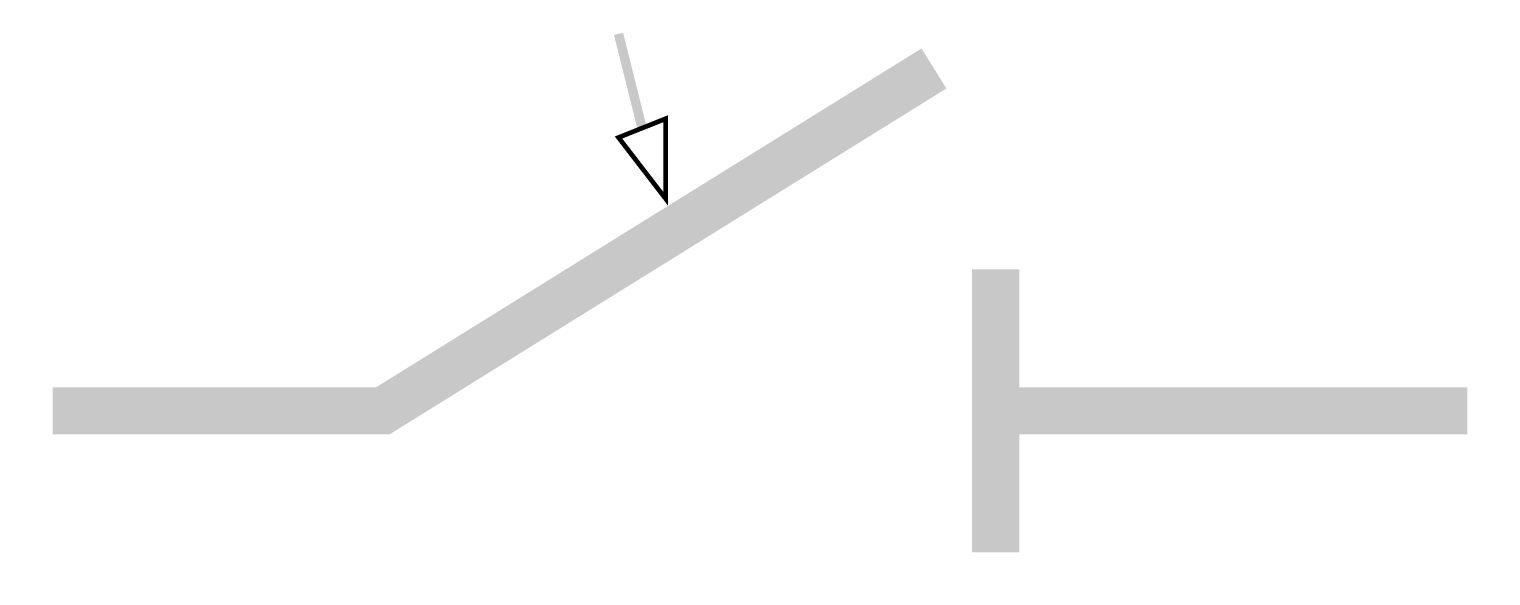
# Model space of a CAD drawing. Extents: x 2268.34 to 2269.89, y 925.55 to 926.13.
import ezdxf

# ---------------------------------------------------------------- set-up
doc = ezdxf.new("R2010")
doc.units = 0

msp = doc.modelspace()

# ---------------------------------------------------------------- linework, layer by layer
at = {"color": 0, "linetype": 'Continuous'}
for points in [[(2268.9934, 926.0224, 0.01, 0.01, 0), (2268.9684, 926.1224, 0.01, 0.01, 0)], [(2268.3684, 925.7224, 0.05, 0.05, 0), (2268.7184, 925.7224, 0.05, 0.05, 0), (2269.3029, 926.0857, 0.05, 0.05, 0)], [(2268.9684, 926.0124, 0.005, 0.005, 0), (2269.0184, 926.0324, 0.005, 0.005, 0), (2269.0184, 925.9474, 0.005, 0.005, 0), (2268.9684, 926.0124, 0.005, 0.005, 0), (2268.9684, 926.0124, 0.005, 0.005, 0), (2269.0184, 926.0324, 0.005, 0.005, 0)], [(2269.3684, 925.8724, 0.05, 0.05, 0), (2269.3684, 925.5724, 0.05, 0.05, 0)], [(2269.3684, 925.7224, 0.05, 0.05, 0), (2269.8684, 925.7224, 0.05, 0.05, 0)]]:
    msp.add_lwpolyline(points, format="xyseb", dxfattribs=at)

doc.saveas('drawing.dxf')
